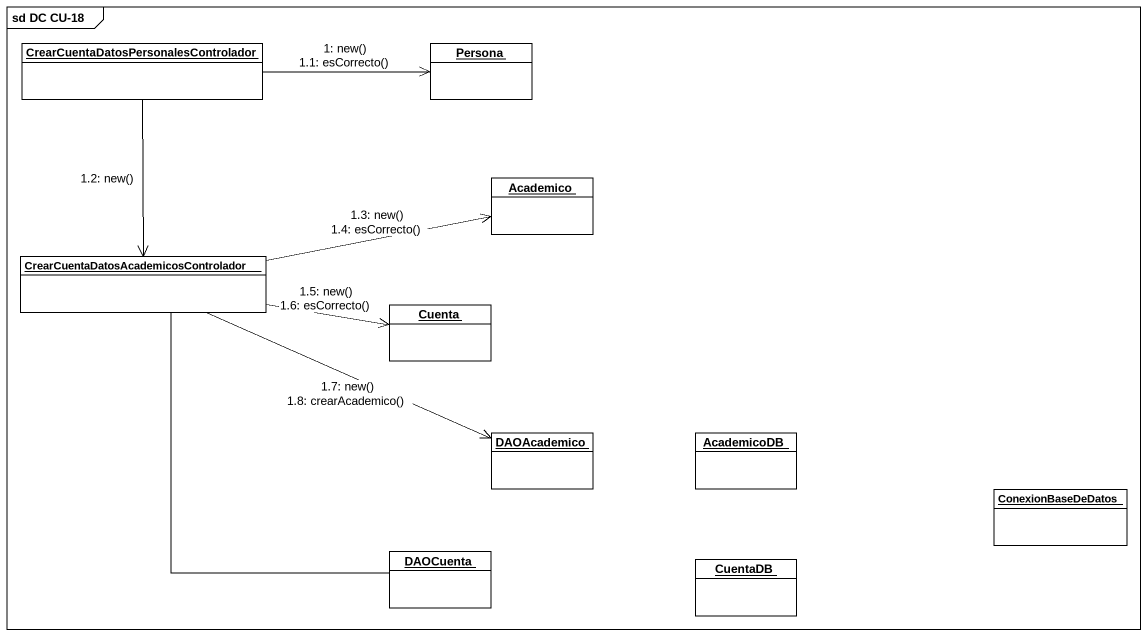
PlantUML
@startuml
mainframe sd DC CU-18
hide circle
hide empty members
object "CrearCuentaDatosPersonalesControlador" as CrearCuentaDatosPersonalesCo
object Persona
object Academico
object "CrearCuentaDatosAcademicosControlador" as CrearCuentaDatosAcademicosCo
object Cuenta
object DAOAcademico
object AcademicoDB
object ConexionBaseDeDatos
object DAOCuenta
object CuentaDB
CrearCuentaDatosAcademicosCo -- DAOCuenta
CrearCuentaDatosPersonalesCo -right-> Persona : 1: new()\n1.1: esCorrecto()
CrearCuentaDatosPersonalesCo --> CrearCuentaDatosAcademicosCo : 1.2: new()
CrearCuentaDatosAcademicosCo -right-> Academico : 1.3: new()\n1.4: esCorrecto()
CrearCuentaDatosAcademicosCo -right-> Cuenta : 1.5: new()\n1.6: esCorrecto()
CrearCuentaDatosAcademicosCo -right-> DAOAcademico : 1.7: new()\n1.8: crearAcademico()
@enduml
